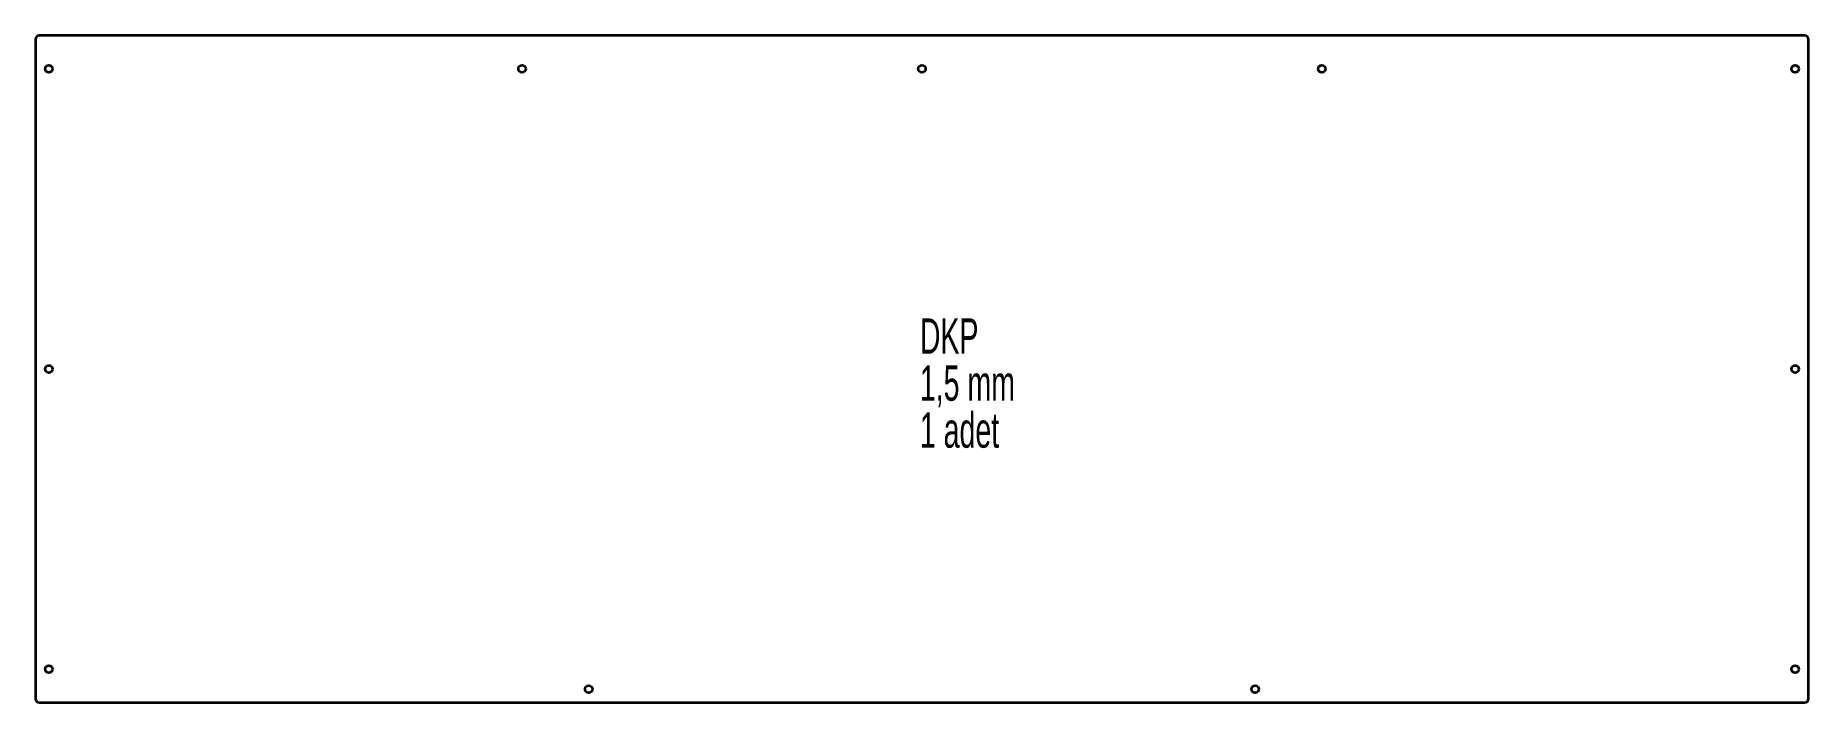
# Model space of a CAD drawing. Header units: millimetres. Extents: x -347 to 983, y -131 to 369.
import ezdxf

# ---------------------------------------------------------------- set-up
doc = ezdxf.new("R2010")
doc.units = ezdxf.units.MM
doc.styles.add('SLDTEXTSTYLE0', font='TXT', dxfattribs={"width": 0.605})

# ---------------------------------------------------------------- blocks, each defined once
blk = doc.blocks.new('SW_NOTE_0')
at = {"color": 0, "linetype": 'Continuous', "lineweight": 0, "char_height": 26.46, "attachment_point": 1, "style": 'SLDTEXTSTYLE0'}
for s, insert in [('DKP', (0, 34.1)), ('1,5 mm', (0, -1.2)), ('1 adet', (0, -36.4))]:
    blk.add_mtext(s, dxfattribs=dict(at, insert=insert))

msp = doc.modelspace()

# ---------------------------------------------------------------- linework, layer by layer
at = {"color": 7, "linetype": 'Continuous', "lineweight": 35}
for p, q in [((-347.5, 366.1), (-347.5, -127.9)), ((979.5, 369.1), (-344.5, 369.1)), ((982.5, -127.9), (982.5, 366.1)), ((-344.5, -130.9), (979.5, -130.9))]:
    msp.add_line(p, q, dxfattribs=at)
for centre in [(-337.5, 344.1), (17.5, 344.1), (317.5, 344.1), (617.5, 344.1), (972.5, 344.1), (-337.5, 119.1), (972.5, 119.1), (-337.5, -105.9), (972.5, -105.9), (67.5, -120.9), (567.5, -120.9)]:
    msp.add_circle(centre, 2.75, dxfattribs=at)
for centre, start, end in [((-344.5, 366.1), 90, 180), ((979.5, 366.1), 0, 90), ((-344.5, -127.9), 180, 270), ((979.5, -127.9), 270, 0)]:
    msp.add_arc(centre, 3, start, end, dxfattribs=at)

# ---------------------------------------------------------------- block references
at = {"color": 7, "linetype": 'Continuous', "lineweight": 0}
msp.add_blockref('SW_NOTE_0', (315.9, 123), dxfattribs=at)

doc.saveas('drawing.dxf')
